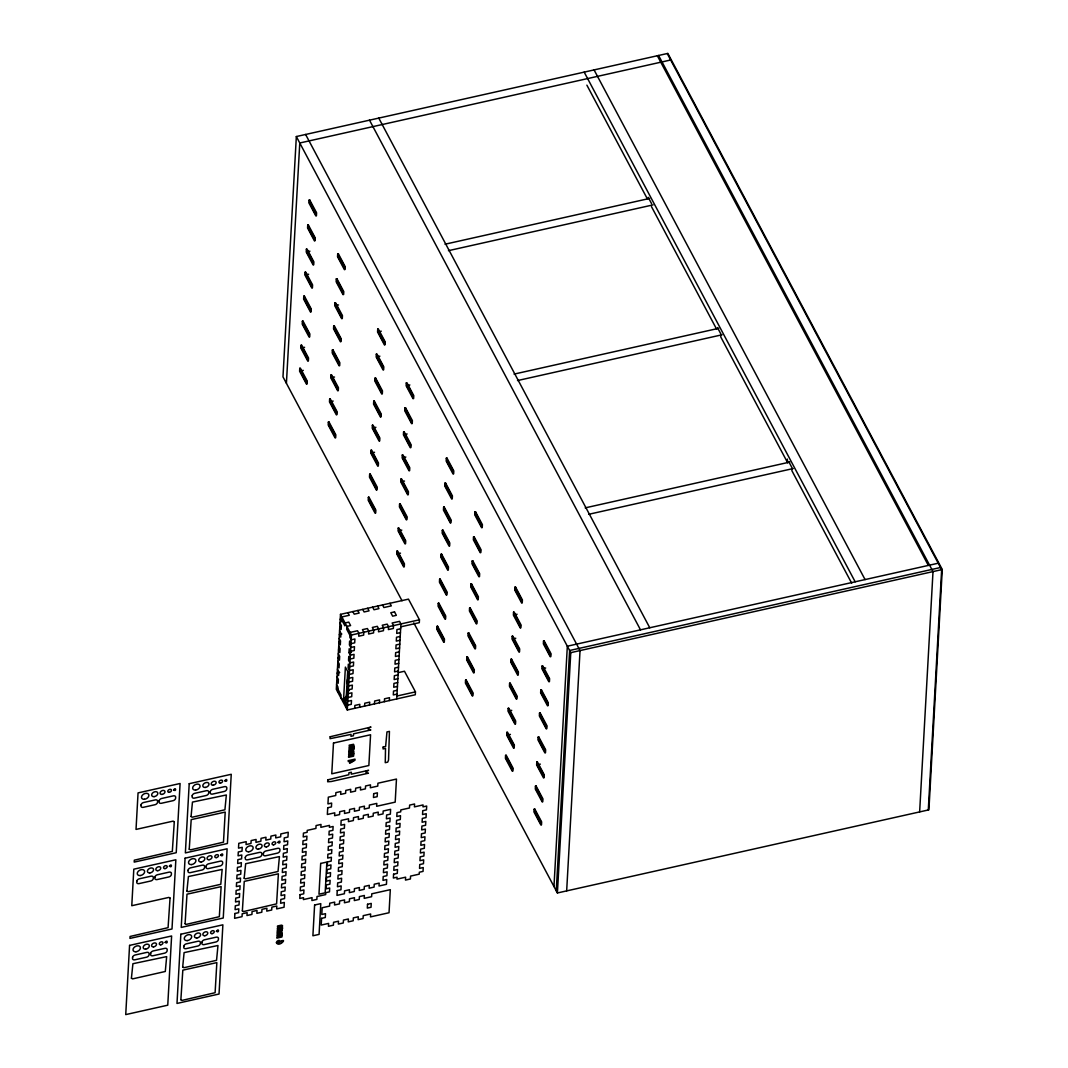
<?xml version="1.0" encoding="UTF-8"?>
<svg xmlns="http://www.w3.org/2000/svg" width="1068" height="1068" viewBox="0 0 1068 1068"><rect width="100%" height="100%" fill="white"/><g stroke="black" fill="none" stroke-linecap="round" stroke-linejoin="round"><path stroke-width="1.5" d="M413.77 622.844L557.403 892.968L928.906 809.838L942.27 569.524L667.847 53.4L296.343 136.544L282.98 376.857L402.022 600.75M286.411 383.305L299.774 142.992L670.664 59.995M300.228 371.063L300.388 368.18L307.25 381.089L307.077 383.973L300.228 371.063L303.312 370.369M301.51 347.994L301.67 345.111L308.532 358.02L308.372 360.904L301.51 347.994L304.594 347.3M305.568 274.943L305.728 272.06L312.59 284.956L312.43 287.839L305.568 274.943L308.652 274.249M306.85 251.874L307.01 248.991L313.872 261.887L313.712 264.771L306.85 251.874L309.947 251.18M281.645 940.895C287.159 938.385 279.015 947.556 276.425 942.817M330.092 401.755L330.252 398.871L337.114 411.781L336.954 414.664L330.092 401.755L333.176 401.061M331.427 377.725L331.587 374.841L338.449 387.751L338.289 390.634L331.427 377.725L334.524 377.031M335.432 305.635L335.592 302.751L342.454 315.647L342.294 318.531L335.432 305.635L338.529 304.941M400.754 626.823L419.297 622.671L419.457 619.787L408.483 599.135L340.492 614.354L336.313 689.341L347.3 709.98L415.292 694.761L415.452 691.877L404.478 671.238L398.297 672.613M337.688 691.917L337.955 687.111L336.58 684.535M340.892 697.938L341.052 695.054L337.848 689.034M342.721 701.382L342.881 698.499L346.085 704.52M343.669 697.858L345.391 667.099L347.674 671.398L345.965 702.17L343.669 697.858L346.152 697.311M345.925 707.403L346.192 702.597L347.567 705.174L351.265 704.346L351.492 700.501L347.781 701.329L346.406 698.752L346.619 694.908L347.994 697.484L351.706 696.656L351.919 692.812L348.208 693.639L346.833 691.063L347.047 687.218L348.422 689.795L352.133 688.967L352.347 685.122L348.635 685.95L347.26 683.373L347.474 679.528L348.849 682.105L352.56 681.277L352.774 677.432L349.062 678.26L347.687 675.684L347.901 671.839L349.276 674.415L352.987 673.588L353.201 669.743L349.49 670.571L348.115 667.994L348.328 664.149L349.703 666.726L353.415 665.898L353.628 662.053L349.917 662.881L348.542 660.304L348.755 656.446L350.13 659.036L353.842 658.208L354.055 654.364L350.344 655.191L348.969 652.601L349.183 648.757L350.558 651.346L354.269 650.519L354.483 646.674L350.771 647.502L349.396 644.912L349.61 641.067L350.985 643.657L354.696 642.829L354.91 638.984L351.198 639.812L349.823 637.222L350.09 632.416L357.513 630.761L358.888 633.337L358.728 636.221L363.667 635.113L363.828 632.229L362.452 629.653L367.405 628.545L368.767 631.135L368.607 634.018L373.56 632.91L373.72 630.027L372.345 627.437L377.298 626.329L378.659 628.918L378.499 631.802L383.452 630.694L383.612 627.81L382.237 625.234L387.177 624.126L388.552 626.702L388.392 629.586L393.344 628.478L393.505 625.594L392.13 623.018L399.539 621.349L400.914 623.939L396.749 698.913M347.407 691.957L347.594 688.673M347.3 709.98L351.465 635.006L340.492 614.354M354.709 708.324L354.87 705.441L359.823 704.333L359.662 707.216M371.45 452.992L371.611 450.109L378.472 463.018L378.312 465.902L371.45 452.992L374.534 452.298M372.839 428.001L372.999 425.117L379.861 438.027L379.701 440.91L372.839 428.001L375.923 427.307M376.79 356.872L376.951 353.989L383.812 366.885L383.652 369.768L376.79 356.872L379.888 356.178M378.179 331.881L378.339 328.997L385.201 341.894L385.041 344.777L378.179 331.881L381.276 331.187M364.602 706.108L364.762 703.225L369.715 702.117L369.555 705M374.494 703.892L374.654 701.009L379.594 699.9L379.434 702.784M384.387 701.676L384.547 698.792L389.486 697.684L389.326 700.568M397.416 553.865L397.576 550.981L404.438 563.877L404.278 566.761L397.416 553.865L400.5 553.171M398.698 530.783L398.858 527.899L405.72 540.808L405.56 543.692L398.698 530.783L401.795 530.102M401.421 481.761L401.581 478.878L408.443 491.787L408.283 494.671L401.421 481.761L404.518 481.067M402.756 457.731L402.916 454.848L409.778 467.757L409.618 470.641L402.756 457.731L405.853 457.037M404.038 434.663L404.198 431.779L411.06 444.675L410.9 447.559L404.038 434.663L407.135 433.968M406.774 385.641L406.935 382.758L413.783 395.654L413.623 398.538L406.774 385.641L409.858 384.947M507.327 735.091L507.487 732.207L514.349 745.104L514.189 747.987L507.327 735.091L510.411 734.397M508.662 711.048L508.822 708.164L515.684 721.074L515.524 723.957L508.662 711.048L511.746 710.367M512.667 638.958L512.827 636.074L519.689 648.984L519.529 651.867L512.667 638.958L515.764 638.264M514.002 614.928L514.162 612.044L521.024 624.94L520.864 627.824L514.002 614.928L517.099 614.234M537.244 764.821L537.404 761.938L544.266 774.834L544.106 777.718L537.244 764.821L540.341 764.127M542.597 668.688L542.758 665.805L549.606 678.714L549.446 681.598L542.597 668.688L545.681 667.994M553.972 886.52L567.335 646.207L938.225 563.21M556.254 890.819L569.618 650.505L940.507 567.509M557.403 892.968L570.766 652.655L296.343 136.544M566.667 890.899L580.031 650.586L305.608 134.461M787.156 462.391L787.343 459.08M919.641 811.907L933.005 571.594L658.582 55.469M928.292 809.971L941.656 569.658L667.233 53.534M445.009 244.225L649.598 198.434M448.44 250.673L653.029 204.896M514.068 374.107L718.657 328.33M517.499 380.568L722.088 334.778M585.197 507.874L789.786 462.084M588.628 514.322L793.217 468.545M341.84 633.991L339.37 634.539L340.732 637.129L340.946 633.284L339.584 630.694M351.465 635.006L419.457 619.787M400.647 628.745L396.936 629.573L396.722 633.417L400.433 632.59M400.22 636.435L396.508 637.262L396.295 641.107L400.006 640.279M348.969 652.601L351.439 652.054M399.792 644.124L396.081 644.952L395.868 648.797L399.579 647.969M399.365 651.814L395.654 652.641L395.44 656.486L399.152 655.659M339.704 672.439L337.221 673L338.596 675.577L338.81 671.732L337.435 669.155M398.938 659.503L395.227 660.331L395.013 664.176L398.724 663.348M398.511 667.193L394.8 668.021L394.586 671.865L398.297 671.038M398.084 674.883L394.372 675.71L394.159 679.555L397.87 678.727M346.833 691.063L349.303 690.502M397.656 682.572L393.945 683.4L393.732 687.245L397.443 686.417M397.229 690.262L393.518 691.089L393.304 694.934L397.016 694.107M570.766 652.655L942.27 569.524M396.909 696.029L415.452 691.877M352.36 751.965L348.809 752.726L348.876 751.672L352.774 750.831L353.828 751.231L353.748 752.406A1.776 1.202 -28 0 1 353.014 753.127A1.602 1.081 -28 0 1 353.601 753.34M281.017 926.276L277.48 927.037L277.533 925.983L281.485 925.142L282.499 925.569L282.379 926.757A1.776 1.202 -28 0 1 281.672 927.438A1.602 1.081 -28 0 1 282.272 927.638M280.604 935.087L276.986 935.835L277.039 934.807L280.03 934.14A1.562 1.055 -28 0 0 280.59 933.939L280.857 932.831M280.657 932.805L277.106 933.565L277.173 932.511L281.124 931.67L282.139 932.097L282.019 933.285A1.776 1.202 -28 0 1 281.311 933.966A1.602 1.081 -28 0 1 281.899 934.18M280.63 935.087L280.657 936.129L276.919 937.09L276.852 938.118L281.872 936.996L281.925 936.009L281.191 936.169A1.989 1.335 -28 0 0 282.059 934.086M352.48 751.979L352.32 753.087A1.562 1.055 -28 0 1 351.732 753.287L348.742 753.968L348.689 754.996L352.654 754.729L348.622 756.237L348.555 757.279L353.575 756.157L353.628 755.156L352.894 755.33A1.989 1.335 -28 0 0 353.762 753.234M281.138 926.276L280.951 927.411A1.562 1.055 -28 0 1 280.403 927.598L277.4 928.279L277.346 929.307L281.325 928.986L277.279 930.548L277.226 931.59L282.246 930.468L282.299 929.467L281.565 929.641A1.989 1.335 -28 0 0 282.433 927.545M281.992 940.908C281.071 945.46 281.098 937.984 277.213 941.188A2.43 1.642 -28 0 0 276.478 942.804M657.341 55.75L928.332 565.413M594.075 69.914L865.067 579.577M584.183 72.117L855.174 581.793M648.209 197.313L651.64 203.761M717.496 327.622L720.927 334.084L720.766 336.967L787.677 462.804M788.625 461.389L792.055 467.837L791.895 470.721L851.677 583.155M586.879 85.16L647.275 198.728M651.48 206.645L716.561 329.051M378.766 118.094L649.758 627.757M369.501 120.163L640.493 629.84M389.94 603.286L391.315 605.876L383.893 607.532L382.518 604.955M377.578 606.063L378.953 608.64L374 609.748L372.625 607.158M367.686 608.266L369.061 610.856L364.108 611.964L362.746 609.374M357.793 610.482L359.168 613.059L354.229 614.167L352.854 611.59M347.901 612.698L349.276 615.275L341.853 616.944L341.586 621.75L340.225 619.16M341.693 619.827L344.897 625.848L345.057 622.964L348.769 622.123L350.598 625.568L346.886 626.395L346.726 629.279L349.93 635.3M340.011 623.004L341.373 625.594L341.159 629.439L339.798 626.849M339.157 638.384L340.518 640.974L340.305 644.818L338.943 642.228M338.73 646.073L340.091 648.663L339.878 652.508L338.516 649.918M338.302 653.763L339.664 656.353L339.45 660.198L338.089 657.608M337.875 661.452L339.237 664.042L339.023 667.887L337.662 665.311M337.007 676.845L338.382 679.422L338.169 683.266L336.794 680.69M354.135 746.706A1.989 1.335 -28 0 1 353.254 748.788L354.002 748.628L353.935 749.629L348.916 750.751L348.982 749.709L353.027 748.147L349.049 748.468L349.102 747.44L352.106 746.759A1.562 1.055 -28 0 0 352.654 746.572L352.987 745.491L349.169 746.198L349.236 745.144L353.535 744.303L354.109 745.865A1.776 1.202 -28 0 1 353.374 746.599A1.602 1.081 -28 0 1 353.962 746.799M131.417 978.208L132.592 978.889L165.286 971.48L166.675 956.608L132.913 963.723L131.417 978.208M170.052 898.028L168.077 927.665L130.069 936.476L129.962 938.398L172.001 928.986L175.846 859.78L133.807 869.178L131.778 905.717L168.864 897.414L170.052 898.028M174.298 821.746L172.322 851.383L134.314 860.181L134.208 862.103L176.233 852.705L180.091 783.498L138.052 792.897L136.023 829.422L173.109 821.132L174.298 821.746M180.866 999.728L182.041 1000.409L215.109 992.706L216.844 962.602L182.828 970.158L180.866 999.728M182.681 967.034L183.87 967.728L216.55 960.319L217.979 945.5L184.096 952.616L182.681 967.034M185.084 923.7L186.273 924.381L219.341 916.678L221.129 886.627L186.993 894.196L185.084 923.7M186.913 891.019L188.088 891.7L220.782 884.291L222.171 869.419L188.409 876.534L186.913 891.019M189.236 849.193L190.411 849.874L223.479 842.171L225.214 812.067L191.199 819.623L189.236 849.193M191.052 816.513L192.24 817.194L224.921 809.784L226.349 794.979L192.467 802.081L191.052 816.513M242.356 910.884L243.531 911.565L276.599 903.862L278.388 873.811L244.252 881.394L242.356 910.884M244.172 878.203L245.346 878.884L278.04 871.475L279.429 856.603L245.667 863.718L244.172 878.203M165.139 942.43C168.17 944.846 167.649 938.639 165.166 942.283M169.385 866.215C172.322 868.751 171.948 862.263 169.385 866.215M173.63 789.933C176.727 792.389 175.86 786.088 173.63 789.933M216.417 931.256C219.22 933.859 219.234 927.198 216.417 931.256M220.635 855.241C223.519 857.791 223.359 851.263 220.649 855.174M224.787 780.735C227.738 783.245 227.351 776.837 224.787 780.735M277.907 842.425C280.644 845.028 280.777 838.46 277.907 842.358M277.506 942.443C281.191 944.059 278.975 939.199 277.506 942.443M129.575 945.394L125.73 1014.6L167.756 1005.188L171.614 935.982L129.575 945.394M132.565 957.475L132.512 958.437A2.643 1.776 -28 0 0 134.875 959.798L146.463 957.208A2.643 1.776 -28 0 0 149.053 954.739L149.106 953.777A2.643 1.776 -28 0 0 146.73 952.402L135.142 954.992A2.643 1.776 -28 0 0 132.565 957.475M136.797 881.274L136.744 882.235A2.643 1.776 -28 0 0 139.107 883.596L150.708 881.007A2.643 1.776 -28 0 0 153.285 878.523L153.338 877.562A2.643 1.776 -28 0 0 150.975 876.201L139.387 878.79A2.643 1.776 -28 0 0 136.797 881.274M141.043 804.978L140.989 805.94A2.643 1.776 -28 0 0 143.352 807.315L154.953 804.725A2.643 1.776 -28 0 0 157.53 802.242L157.583 801.28A2.643 1.776 -28 0 0 155.22 799.919L143.619 802.509A2.643 1.776 -28 0 0 141.043 804.978M150.641 953.43L150.588 954.391A2.643 1.776 -28 0 0 152.951 955.753L164.552 953.163A2.643 1.776 -28 0 0 167.129 950.694L167.182 949.732A2.643 1.776 -28 0 0 164.819 948.357L153.218 950.947A2.643 1.776 -28 0 0 150.641 953.43M154.887 877.229L154.833 878.19A2.643 1.776 -28 0 0 157.196 879.551L168.784 876.962A2.643 1.776 -28 0 0 171.361 874.478L171.414 873.517A2.643 1.776 -28 0 0 169.051 872.155L157.463 874.745A2.643 1.776 -28 0 0 154.887 877.229M159.119 800.933L159.065 801.894A2.643 1.776 -28 0 0 161.442 803.269L173.029 800.68A2.643 1.776 -28 0 0 175.606 798.196L175.659 797.235A2.643 1.776 -28 0 0 173.296 795.874L161.709 798.463A2.643 1.776 -28 0 0 159.119 800.933M180.839 934.22L176.994 1003.439L219.033 994.028L222.878 924.821L180.839 934.22M185.071 858.205L181.226 927.411L223.252 918.013L227.11 848.793L185.071 858.205M189.21 783.698L185.365 852.905L227.404 843.506L231.249 774.287L189.21 783.698M183.829 946.315L183.776 947.276A2.643 1.776 -28 0 0 186.152 948.638L197.74 946.048A2.643 1.776 -28 0 0 200.317 943.565L200.37 942.603A2.643 1.776 -28 0 0 198.007 941.242L186.419 943.832A2.643 1.776 -28 0 0 183.829 946.315M188.061 870.286L188.008 871.248A2.643 1.776 -28 0 0 190.371 872.623L201.959 870.019A2.643 1.776 -28 0 0 204.549 867.55L204.602 866.589A2.643 1.776 -28 0 0 202.226 865.213L190.638 867.817A2.643 1.776 -28 0 0 188.061 870.286M192.2 795.78L192.147 796.741A2.643 1.776 -28 0 0 194.509 798.116L206.111 795.513A2.643 1.776 -28 0 0 208.687 793.043L208.741 792.082A2.643 1.776 -28 0 0 206.378 790.707L194.79 793.31A2.643 1.776 -28 0 0 192.2 795.78M201.919 942.27L201.865 943.231A2.643 1.776 -28 0 0 204.228 944.593L215.816 942.003A2.643 1.776 -28 0 0 218.393 939.52L218.446 938.558A2.643 1.776 -28 0 0 216.083 937.197L204.495 939.787A2.643 1.776 -28 0 0 201.919 942.27M206.137 866.241L206.084 867.203A2.643 1.776 -28 0 0 208.447 868.578L220.048 865.974A2.643 1.776 -28 0 0 222.625 863.505L222.678 862.543A2.643 1.776 -28 0 0 220.315 861.168L208.714 863.772A2.643 1.776 -28 0 0 206.137 866.241M210.289 791.735L210.236 792.696A2.643 1.776 -28 0 0 212.599 794.071L224.187 791.468A2.643 1.776 -28 0 0 226.763 788.998L226.816 788.037A2.643 1.776 -28 0 0 224.454 786.662L212.866 789.265A2.643 1.776 -28 0 0 210.289 791.735M234.88 913.5L234.613 918.32L242.036 916.651L242.196 913.767L247.135 912.659L246.975 915.543L251.914 914.435L252.075 911.551L257.028 910.443L256.867 913.327L261.807 912.232L261.967 909.349L266.92 908.241L266.76 911.124L271.699 910.016L271.859 907.132L276.812 906.024L276.652 908.908L284.061 907.253L284.328 902.447L280.617 903.274L280.831 899.43L284.542 898.588L284.755 894.744L281.044 895.585L281.258 891.74L284.969 890.899L285.183 887.054L281.471 887.895L281.685 884.05L285.396 883.209L285.61 879.365L281.899 880.206L282.112 876.361L285.823 875.52L286.037 871.675L282.339 872.516L282.553 868.671L286.251 867.83L286.464 863.985L282.766 864.813L282.98 860.968L286.678 860.14L286.892 856.296L283.194 857.123L283.407 853.279L287.105 852.451L287.319 848.606L283.621 849.434L283.834 845.589L287.532 844.761L287.746 840.916L284.048 841.744L284.262 837.899L287.959 837.072L288.226 832.266L280.817 833.934L280.657 836.818L275.704 837.913L275.864 835.029L270.925 836.137L270.765 839.021L265.825 840.129L265.985 837.245L261.033 838.353L260.872 841.237L255.933 842.345L256.093 839.461L251.14 840.569L250.98 843.453L246.041 844.561L246.201 841.677L238.778 843.333L238.511 848.139L242.222 847.311L242.009 851.156L238.297 851.984L238.084 855.828L241.795 855.001L241.582 858.846L237.87 859.673L237.657 863.518L241.368 862.69L241.154 866.535L237.443 867.363L237.229 871.208L240.941 870.38L240.727 874.225L237.016 875.052L236.802 878.897L240.514 878.07L240.3 881.914L236.589 882.742L236.375 886.587L240.086 885.759L239.873 889.604L236.161 890.432L235.948 894.276L239.659 893.449L239.446 897.294L235.734 898.121L235.521 901.966L239.232 901.138L239.018 904.983L235.307 905.811L235.093 909.656L238.805 908.828L238.591 912.673L234.88 913.5M245.32 857.47L245.266 858.432A2.643 1.776 -28 0 0 247.629 859.807L259.217 857.203A2.643 1.776 -28 0 0 261.807 854.734L261.86 853.773A2.643 1.776 -28 0 0 259.497 852.397L247.896 855.001A2.643 1.776 -28 0 0 245.32 857.47M263.396 853.425L263.342 854.387A2.643 1.776 -28 0 0 265.718 855.762L277.306 853.158A2.643 1.776 -28 0 0 279.883 850.689L279.936 849.727A2.643 1.776 -28 0 0 277.573 848.352L265.985 850.956A2.643 1.776 -28 0 0 263.396 853.425M299.761 368.326L299.601 371.21L306.463 384.106L306.623 381.223L299.761 368.326M301.043 345.258L300.882 348.141L307.744 361.037L307.904 358.154L301.043 345.258M302.377 321.214L302.217 324.098L309.079 337.007L309.239 334.124L302.377 321.214M303.779 296.223L303.619 299.107L310.468 312.016L310.628 309.133L303.779 296.223M305.114 272.193L304.954 275.077L311.816 287.986L311.976 285.103L305.114 272.193M306.396 249.124L306.236 252.008L313.098 264.917L313.258 262.034L306.396 249.124M307.731 225.094L307.571 227.978L314.433 240.874L314.593 237.99L307.731 225.094M309.119 200.103L308.959 202.987L315.821 215.883L315.981 212.999L309.119 200.103M303.005 321.081L302.845 323.964L309.707 336.874L309.867 333.99L303.005 321.081M304.393 296.09L304.233 298.973L311.095 311.869L311.255 308.986L304.393 296.09M308.345 224.961L308.185 227.844L315.047 240.741L315.207 237.857L308.345 224.961M309.733 199.956L309.573 202.84L316.435 215.749L316.595 212.866L309.733 199.956M300.015 894.637L299.801 898.482L303.512 897.654L303.405 899.576L312.056 897.641L311.896 900.524L316.849 899.416L317.009 896.533L325.66 894.597L325.767 892.674L329.478 891.847L329.692 888.002L325.98 888.83L326.194 884.985L329.905 884.157L330.119 880.312L326.407 881.14L326.621 877.295L330.332 876.468L330.546 872.623L326.835 873.45L327.048 869.606L330.76 868.778L330.973 864.933L327.262 865.761L327.476 861.916L331.187 861.088L331.4 857.244L327.689 858.071L327.903 854.226L331.614 853.399L331.828 849.554L328.116 850.382L328.33 846.537L332.041 845.709L332.255 841.864L328.543 842.692L328.757 838.847L332.468 838.02L332.682 834.175L328.971 835.002L329.184 831.158L332.896 830.33L333.109 826.485L329.398 827.313L329.505 825.39L320.854 827.326L321.014 824.443L316.075 825.551L315.914 828.434L307.25 830.37L307.143 832.292L303.445 833.12L303.232 836.965L306.93 836.137L306.716 839.982L303.018 840.81L302.805 844.654L306.503 843.827L306.289 847.672L302.591 848.499L302.377 852.344L306.075 851.516L305.862 855.361L302.164 856.189L301.95 860.034L305.648 859.206L305.435 863.051L301.737 863.879L301.523 867.723L305.221 866.896L305.007 870.74L301.309 871.568L301.083 875.413L304.794 874.585L304.58 878.43L300.869 879.258L300.655 883.102L304.367 882.275L304.153 886.12L300.442 886.947L300.228 890.792L303.939 889.964L303.726 893.809L300.015 894.637M328.357 422.087L328.196 424.971L335.045 437.867L335.205 434.983L328.357 422.087M329.638 399.018L329.478 401.902L336.34 414.798L336.5 411.914L329.638 399.018M330.973 374.988L330.813 377.872L337.675 390.768L337.835 387.884L330.973 374.988M332.362 349.984L332.201 352.867L339.063 365.777L339.224 362.893L332.362 349.984M333.697 325.954L333.536 328.837L340.398 341.747L340.558 338.863L333.697 325.954M334.978 302.885L334.818 305.768L341.68 318.678L341.84 315.794L334.978 302.885M336.313 278.855L336.153 281.738L343.015 294.648L343.175 291.764L336.313 278.855M337.702 253.864L337.541 256.747L344.403 269.643L344.564 266.76L337.702 253.864M328.971 421.94L328.81 424.824L335.672 437.733L335.833 434.85L328.971 421.94M332.976 349.85L332.815 352.734L339.677 365.643L339.838 362.76L332.976 349.85M334.311 325.82L334.151 328.704L341.012 341.6L341.173 338.716L334.311 325.82M336.927 278.721L336.767 281.605L343.629 294.501L343.789 291.617L336.927 278.721M338.329 253.73L338.169 256.614L345.017 269.51L345.178 266.626L338.329 253.73M314.606 905.01L312.897 935.768L319.078 934.393L320.787 903.635L314.606 905.01M320.68 863.438L318.972 894.196L325.153 892.821L326.861 862.05L320.68 863.438M327.769 779.854L327.662 781.776L331.347 781.496L368.433 773.192L365.99 773.192L366.097 771.27L368.594 770.308L351.279 774.18L351.385 772.257L348.916 772.805L348.809 774.727L327.769 779.854M330.172 736.746L330.065 738.669L351.052 734.384L350.945 736.306L353.415 735.759L353.521 733.836L370.836 729.951L368.38 730.098L368.487 728.176L370.996 727.068L330.172 736.746M321.575 918.333L321.201 925.062L328.61 923.406L328.45 926.29L333.403 925.182L333.563 922.298L338.503 921.19L338.342 924.074L343.295 922.966L343.455 920.082L348.395 918.987L348.235 921.871L353.188 920.763L353.348 917.879L358.287 916.771L358.127 919.655L363.067 918.547L363.227 915.663L370.649 913.994L370.489 916.891L389.032 912.74L390.314 889.671L371.771 893.809L371.611 896.693L364.201 898.362L364.362 895.478L359.409 896.586L359.249 899.47L354.309 900.578L354.469 897.694L349.516 898.789L349.356 901.672L344.417 902.78L344.577 899.897L339.624 901.005L339.464 903.888L334.524 904.996L334.684 902.113L329.745 903.221L329.585 906.105L322.162 907.76L321.788 914.488L325.5 913.661L325.286 917.505L321.575 918.333M327.729 807.742L327.342 814.47L334.765 812.815L334.604 815.698L339.557 814.59L339.717 811.707L344.657 810.599L344.497 813.482L349.436 812.374L349.596 809.491L354.549 808.383L354.389 811.266L359.329 810.158L359.489 807.274L364.442 806.166L364.281 809.05L369.221 807.942L369.381 805.058L376.804 803.403L376.644 806.287L395.187 802.135L396.468 779.066L377.925 783.218L377.765 786.101L370.342 787.757L370.503 784.873L365.563 785.981L365.403 788.865L360.45 789.973L360.61 787.089L355.671 788.197L355.51 791.081L350.558 792.189L350.731 789.305L345.778 790.413L345.618 793.297L340.679 794.405L340.839 791.521L335.886 792.63L335.726 795.513L328.317 797.169L327.943 803.897L331.641 803.069L331.427 806.914L327.729 807.742M333.483 743.048L331.774 773.806L368.861 765.516L370.569 734.757L333.483 743.048M337.248 890.592L336.981 895.398L344.403 893.742L344.564 890.859L349.503 889.751L349.343 892.634L354.296 891.526L354.456 888.643L359.395 887.535L359.235 890.418L364.188 889.31L364.348 886.427L369.288 885.332L369.127 888.216L374.08 887.107L374.241 884.224L379.18 883.116L379.02 885.999L386.442 884.331L386.709 879.525L382.998 880.366L383.212 876.521L386.923 875.68L387.137 871.835L383.425 872.676L383.639 868.831L387.35 867.99L387.564 864.145L383.853 864.973L384.066 861.128L387.777 860.301L387.991 856.456L384.28 857.284L384.493 853.439L388.205 852.611L388.418 848.766L384.707 849.594L384.921 845.749L388.632 844.921L388.845 841.077L385.134 841.904L385.348 838.06L389.059 837.232L389.273 833.387L385.561 834.215L385.775 830.37L389.486 829.542L389.7 825.697L385.989 826.525L386.202 822.68L389.913 821.853L390.127 818.008L386.416 818.836L386.629 814.991L390.341 814.163L390.608 809.357L383.185 811.012L383.025 813.896L378.085 815.004L378.246 812.121L373.293 813.229L373.132 816.112L368.193 817.22L368.353 814.337L363.414 815.445L363.254 818.328L358.301 819.436L358.461 816.553L353.521 817.661L353.361 820.544L348.408 821.652L348.569 818.769L341.159 820.424L340.892 825.23L344.59 824.403L344.377 828.247L340.679 829.075L340.465 832.92L344.163 832.092L343.949 835.937L340.251 836.765L340.038 840.609L343.736 839.782L343.522 843.627L339.824 844.454L339.611 848.299L343.309 847.471L343.095 851.316L339.397 852.144L339.183 855.989L342.881 855.161L342.668 859.006L338.957 859.833L338.743 863.678L342.454 862.851L342.241 866.695L338.529 867.523L338.316 871.368L342.027 870.54L341.813 874.385L338.102 875.213L337.888 879.057L341.6 878.23L341.386 882.075L337.675 882.902L337.461 886.747L341.173 885.919L340.959 889.764L337.248 890.592M348.368 760.616L348.315 761.617L349.757 761.284L349.636 763.353L354.963 760.269L355.017 759.121L348.368 760.616M350.785 761.057L350.718 762.365L353.668 760.416L350.785 761.057M368.367 497.354L368.206 500.238L375.068 513.134L375.228 510.25L368.367 497.354M369.648 474.285L369.488 477.169L376.35 490.065L376.51 487.182L369.648 474.285M370.996 450.255L370.836 453.139L377.685 466.035L377.845 463.152L370.996 450.255M372.385 425.251L372.225 428.134L379.087 441.044L379.247 438.16L372.385 425.251M373.72 401.221L373.56 404.104L380.422 417.014L380.582 414.13L373.72 401.221M375.001 378.152L374.841 381.036L381.703 393.945L381.863 391.062L375.001 378.152M376.336 354.122L376.176 357.006L383.038 369.915L383.198 367.032L376.336 354.122M377.725 329.131L377.565 332.014L384.427 344.911L384.587 342.027L377.725 329.131M368.994 497.207L368.834 500.091L375.696 513L375.856 510.117L368.994 497.207M370.276 474.139L370.115 477.022L376.977 489.932L377.137 487.048L370.276 474.139M374.334 401.087L374.174 403.971L381.036 416.867L381.196 413.983L374.334 401.087M375.616 378.019L375.455 380.902L382.317 393.798L382.477 390.915L375.616 378.019M367.526 904.262L367.312 908.107L371.023 907.266L371.237 903.421L367.526 904.262M373.68 793.658L373.466 797.502L377.178 796.675L377.391 792.83L373.68 793.658M383.158 747.026L383.052 748.948L385.521 748.388L385.254 762.685L387.724 762.138L388.538 760.056L389.433 731.38L386.963 731.927L385.628 746.465L383.158 747.026M396.962 551.115L396.802 553.998L403.664 566.894L403.824 564.011L396.962 551.115M398.244 528.046L398.084 530.929L404.946 543.826L405.106 540.942L398.244 528.046M399.579 504.016L399.419 506.899L406.281 519.796L406.441 516.912L399.579 504.016M400.967 479.025L400.807 481.908L407.669 494.804L407.829 491.921L400.967 479.025M402.302 454.981L402.142 457.865L409.004 470.774L409.164 467.891L402.302 454.981M403.584 431.913L403.424 434.796L410.286 447.706L410.446 444.822L403.584 431.913M404.919 407.883L404.759 410.766L411.621 423.676L411.781 420.792L404.919 407.883M406.307 382.891L406.147 385.775L413.009 398.684L413.169 395.801L406.307 382.891M400.193 503.869L400.033 506.753L406.895 519.662L407.055 516.779L400.193 503.869M405.533 407.749L405.373 410.633L412.235 423.529L412.395 420.645L405.533 407.749M393.585 874.198L393.371 878.043L397.069 877.215L396.962 879.138L405.626 877.188L405.466 880.085L410.406 878.977L410.566 876.094L419.217 874.158L419.324 872.236L423.035 871.395L423.248 867.55L419.537 868.377L419.751 864.533L423.462 863.705L423.676 859.86L419.964 860.688L420.178 856.843L423.889 856.015L424.103 852.171L420.391 852.998L420.618 849.153L424.316 848.326L424.53 844.481L420.832 845.309L421.046 841.464L424.744 840.636L424.957 836.791L421.259 837.619L421.473 833.774L425.171 832.947L425.384 829.102L421.686 829.929L421.9 826.085L425.598 825.257L425.812 821.412L422.114 822.24L422.327 818.395L426.025 817.567L426.239 813.723L422.541 814.55L422.754 810.705L426.452 809.878L426.679 806.033L422.968 806.861L423.075 804.938L414.411 806.874L414.571 803.99L409.631 805.098L409.471 807.982L400.82 809.918L400.714 811.84L397.002 812.668L396.789 816.513L400.5 815.685L400.286 819.53L396.575 820.357L396.361 824.202L400.073 823.375L399.859 827.219L396.148 828.047L395.934 831.892L399.646 831.064L399.432 834.909L395.721 835.75L395.507 839.595L399.218 838.754L399.005 842.599L395.293 843.44L395.08 847.284L398.791 846.443L398.578 850.288L394.866 851.129L394.653 854.974L398.364 854.133L398.15 857.978L394.439 858.819L394.226 862.664L397.937 861.823L397.723 865.667L394.012 866.508L393.798 870.353L397.51 869.526L397.296 873.37L393.585 874.198M436.972 626.382L436.812 629.266L443.674 642.162L443.834 639.278L436.972 626.382M438.254 603.313L438.094 606.197L444.956 619.093L445.116 616.209L438.254 603.313M439.602 579.283L439.442 582.167L446.291 595.063L446.451 592.179L439.602 579.283M440.991 554.292L440.83 557.176L447.692 570.072L447.852 567.188L440.991 554.292M442.326 530.249L442.165 533.132L449.027 546.042L449.187 543.158L442.326 530.249M443.607 507.18L443.447 510.063L450.309 522.973L450.469 520.089L443.607 507.18M444.942 483.15L444.782 486.033L451.644 498.943L451.804 496.059L444.942 483.15M446.331 458.159L446.17 461.042L453.032 473.952L453.192 471.068L446.331 458.159M437.6 626.249L437.439 629.132L444.301 642.028L444.462 639.145L437.6 626.249M438.881 603.166L438.721 606.05L445.583 618.959L445.743 616.076L438.881 603.166M440.216 579.136L440.056 582.02L446.918 594.929L447.078 592.046L440.216 579.136M441.605 554.145L441.444 557.029L448.306 569.938L448.467 567.055L441.605 554.145M442.94 530.115L442.779 532.999L449.641 545.908L449.802 543.025L442.94 530.115M444.221 507.046L444.061 509.93L450.923 522.826L451.083 519.942L444.221 507.046M445.556 483.016L445.396 485.9L452.258 498.796L452.418 495.912L445.556 483.016M446.945 458.025L446.784 460.909L453.646 473.805L453.807 470.921L446.945 458.025M465.568 680.142L465.408 683.026L472.27 695.935L472.43 693.052L465.568 680.142M466.849 657.074L466.689 659.957L473.551 672.853L473.711 669.97L466.849 657.074M468.184 633.044L468.024 635.927L474.886 648.823L475.046 645.94L468.184 633.044M469.573 608.052L469.413 610.936L476.275 623.832L476.435 620.949L469.573 608.052M470.908 584.022L470.748 586.906L477.61 599.802L477.77 596.919L470.908 584.022M472.189 560.94L472.029 563.824L478.891 576.733L479.051 573.85L472.189 560.94M473.524 536.91L473.364 539.794L480.226 552.703L480.386 549.82L473.524 536.91M474.913 511.919L474.753 514.803L481.615 527.712L481.775 524.829L474.913 511.919M466.182 680.009L466.022 682.893L472.884 695.789L473.044 692.905L466.182 680.009M467.464 656.94L467.303 659.824L474.165 672.72L474.325 669.836L467.464 656.94M468.799 632.897L468.638 635.78L475.5 648.69L475.661 645.806L468.799 632.897M470.187 607.906L470.027 610.789L476.889 623.699L477.049 620.815L470.187 607.906M471.522 583.876L471.362 586.759L478.224 599.669L478.384 596.785L471.522 583.876M472.804 560.807L472.643 563.69L479.505 576.6L479.666 573.716L472.804 560.807M474.152 536.777L473.992 539.66L480.84 552.556L481 549.673L474.152 536.777M475.54 511.786L475.38 514.669L482.242 527.565L482.402 524.682L475.54 511.786M505.578 755.41L505.418 758.293L512.28 771.203L512.44 768.319L505.578 755.41M506.873 732.341L506.713 735.225L513.561 748.121L513.721 745.237L506.873 732.341M508.208 708.311L508.048 711.195L514.909 724.091L515.07 721.207L508.208 708.311M509.596 683.32L509.436 686.203L516.298 699.099L516.458 696.216L509.596 683.32M510.931 659.29L510.771 662.173L517.633 675.069L517.793 672.186L510.931 659.29M512.213 636.208L512.053 639.091L518.914 652.001L519.075 649.117L512.213 636.208M513.548 612.178L513.388 615.061L520.25 627.971L520.41 625.087L513.548 612.178M514.936 587.186L514.776 590.07L521.638 602.979L521.798 600.096L514.936 587.186M506.205 755.276L506.045 758.16L512.907 771.056L513.067 768.172L506.205 755.276M510.21 683.173L510.05 686.056L516.912 698.966L517.072 696.082L510.21 683.173M511.545 659.143L511.385 662.026L518.247 674.936L518.407 672.052L511.545 659.143M515.55 587.053L515.39 589.936L522.252 602.833L522.412 599.949L515.55 587.053M534.174 809.17L534.013 812.054L540.875 824.963L541.035 822.08L534.174 809.17M535.455 786.101L535.295 788.985L542.157 801.894L542.317 799.011L535.455 786.101M536.79 762.071L536.63 764.955L543.492 777.851L543.652 774.967L536.79 762.071M538.179 737.08L538.018 739.964L544.88 752.86L545.04 749.976L538.179 737.08M539.514 713.05L539.353 715.934L546.215 728.83L546.375 725.946L539.514 713.05M540.795 689.981L540.635 692.865L547.497 705.761L547.657 702.877L540.795 689.981M542.13 665.938L541.97 668.822L548.832 681.731L548.992 678.847L542.13 665.938M543.519 640.947L543.358 643.83L550.22 656.74L550.38 653.856L543.519 640.947M534.788 809.037L534.627 811.92L541.489 824.816L541.65 821.933L534.788 809.037M536.069 785.968L535.909 788.851L542.771 801.748L542.931 798.864L536.069 785.968M538.793 736.933L538.632 739.817L545.494 752.726L545.655 749.843L538.793 736.933M540.128 712.903L539.967 715.787L546.829 728.696L546.99 725.813L540.128 712.903M541.409 689.835L541.249 692.718L548.111 705.628L548.271 702.744L541.409 689.835M544.146 640.813L543.986 643.697L550.848 656.593L551.008 653.709L544.146 640.813M394.519 611.897L390.808 612.725L392.637 616.169L396.348 615.328L394.519 611.897M273.515 844.815A1.976 1.335 -28 0 0 275.664 842.425A1.976 1.335 -28 0 0 272.527 842.719A1.976 1.335 -28 0 0 273.515 844.815M248.697 851.77A3.952 2.67 -28 0 0 252.996 847.004A3.952 2.67 -28 0 0 246.708 847.591A3.952 2.67 -28 0 0 248.697 851.77M258.363 849.14A3.297 2.229 -28 0 0 261.954 845.162A3.297 2.229 -28 0 0 256.707 845.656A3.297 2.229 -28 0 0 258.363 849.14M266.292 846.897A2.643 1.776 -28 0 0 269.163 843.72A2.643 1.776 -28 0 0 264.971 844.107A2.643 1.776 -28 0 0 266.292 846.897M209.034 859.713A2.643 1.776 -28 0 0 211.905 856.536A2.643 1.776 -28 0 0 207.699 856.923A2.643 1.776 -28 0 0 209.034 859.713M201.104 861.956A3.297 2.229 -28 0 0 204.696 857.978A3.297 2.229 -28 0 0 199.449 858.472A3.297 2.229 -28 0 0 201.104 861.956M191.439 864.586A3.952 2.67 -28 0 0 195.738 859.82A3.952 2.67 -28 0 0 189.45 860.408A3.952 2.67 -28 0 0 191.439 864.586M216.257 857.617A1.976 1.335 -28 0 0 218.406 855.241A1.976 1.335 -28 0 0 215.269 855.535A1.976 1.335 -28 0 0 216.257 857.617M212.025 933.646A1.976 1.335 -28 0 0 214.174 931.256A1.976 1.335 -28 0 0 211.037 931.563A1.976 1.335 -28 0 0 212.025 933.646M187.207 940.601A3.952 2.67 -28 0 0 191.506 935.835A3.952 2.67 -28 0 0 185.218 936.422A3.952 2.67 -28 0 0 187.207 940.601M196.872 937.971A3.297 2.229 -28 0 0 200.464 934.006A3.297 2.229 -28 0 0 195.217 934.487A3.297 2.229 -28 0 0 196.872 937.971M204.802 935.728A2.643 1.776 -28 0 0 207.673 932.551A2.643 1.776 -28 0 0 203.481 932.951A2.643 1.776 -28 0 0 204.802 935.728M220.395 783.111A1.976 1.335 -28 0 0 222.544 780.735A1.976 1.335 -28 0 0 219.407 781.028A1.976 1.335 -28 0 0 220.395 783.111M195.577 790.08A3.952 2.67 -28 0 0 199.876 785.314A3.952 2.67 -28 0 0 193.588 785.901A3.952 2.67 -28 0 0 195.577 790.08M205.243 787.45A3.297 2.229 -28 0 0 208.834 783.471A3.297 2.229 -28 0 0 203.588 783.965A3.297 2.229 -28 0 0 205.243 787.45M213.173 785.207A2.643 1.776 -28 0 0 216.043 782.03A2.643 1.776 -28 0 0 211.851 782.417A2.643 1.776 -28 0 0 213.173 785.207M153.538 946.889A2.643 1.776 -28 0 0 156.395 943.712A2.643 1.776 -28 0 0 152.203 944.112A2.643 1.776 -28 0 0 153.538 946.889M145.608 949.132A3.297 2.229 -28 0 0 149.186 945.167A3.297 2.229 -28 0 0 143.953 945.661A3.297 2.229 -28 0 0 145.608 949.132M135.943 951.775A3.952 2.67 -28 0 0 140.242 946.996A3.952 2.67 -28 0 0 133.954 947.596A3.952 2.67 -28 0 0 135.943 951.775M160.761 944.806A1.976 1.335 -28 0 0 162.91 942.43A1.976 1.335 -28 0 0 159.759 942.724A1.976 1.335 -28 0 0 160.761 944.806M164.993 868.604A1.976 1.335 -28 0 0 167.142 866.215A1.976 1.335 -28 0 0 164.005 866.522A1.976 1.335 -28 0 0 164.993 868.604M140.175 875.56A3.952 2.67 -28 0 0 144.474 870.794A3.952 2.67 -28 0 0 138.186 871.381A3.952 2.67 -28 0 0 140.175 875.56M149.84 872.93A3.297 2.229 -28 0 0 153.432 868.965A3.297 2.229 -28 0 0 148.185 869.445A3.297 2.229 -28 0 0 149.84 872.93M157.77 870.687A2.643 1.776 -28 0 0 160.641 867.51A2.643 1.776 -28 0 0 156.449 867.91A2.643 1.776 -28 0 0 157.77 870.687M162.016 794.405A2.643 1.776 -28 0 0 164.886 791.228A2.643 1.776 -28 0 0 160.694 791.615A2.643 1.776 -28 0 0 162.016 794.405M154.086 796.648A3.297 2.229 -28 0 0 157.677 792.67A3.297 2.229 -28 0 0 152.43 793.164A3.297 2.229 -28 0 0 154.086 796.648M144.42 799.278A3.952 2.67 -28 0 0 148.719 794.512A3.952 2.67 -28 0 0 142.431 795.099A3.952 2.67 -28 0 0 144.42 799.278M169.238 792.322A1.976 1.335 -28 0 0 171.387 789.933A1.976 1.335 -28 0 0 168.25 790.227A1.976 1.335 -28 0 0 169.238 792.322"/></g></svg>
